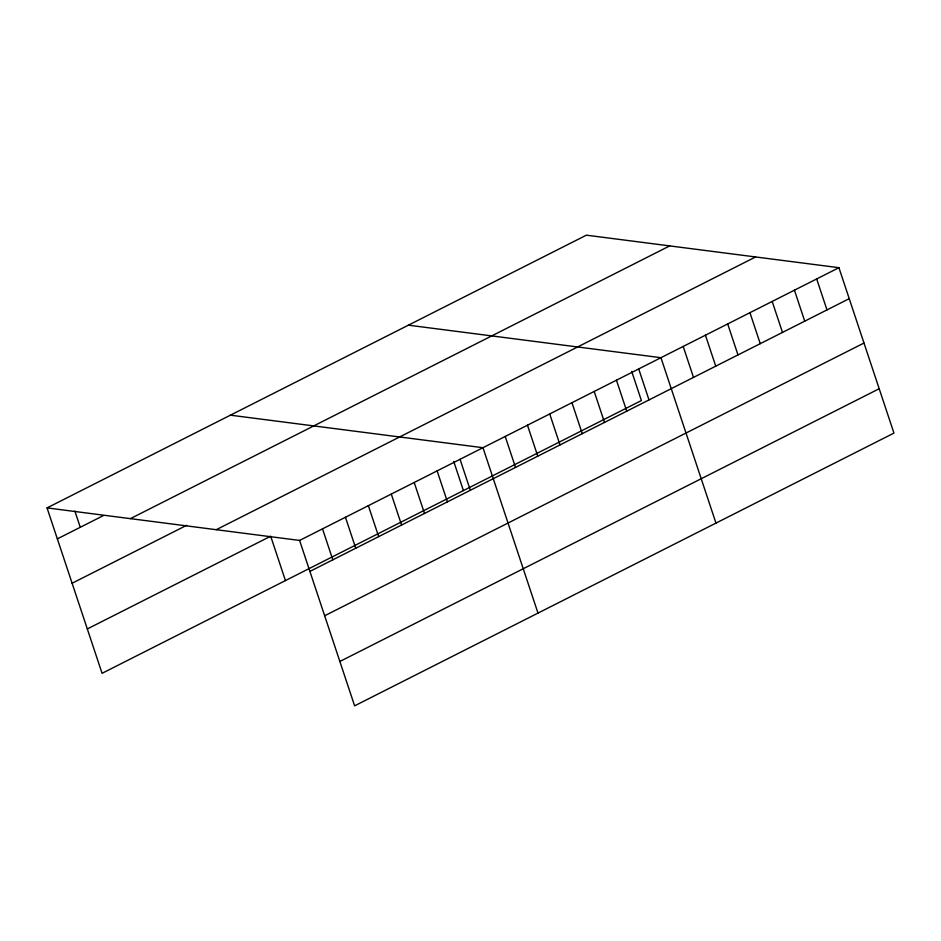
<?xml version="1.0" encoding="UTF-8"?>
<svg xmlns="http://www.w3.org/2000/svg" width="941" height="941" viewBox="0 0 941 941"><rect width="100%" height="100%" fill="white"/><g stroke="black" fill="none" stroke-linecap="round" stroke-linejoin="round"><path stroke-width="1.41" d="M47.05 507.905L586.384 235.168L838.925 267.691L893.95 433.095L354.616 705.832L299.603 540.44L47.05 507.905L102.075 673.309L641.397 400.56L631.717 371.448M57.354 538.875L103.192 515.692M130.387 518.644L669.721 245.895M72.104 583.244L186.718 525.278M216.254 529.701L755.588 256.964M87.313 628.941L270.69 536.217L285.441 580.573M299.603 540.44L838.925 267.691M309.895 571.41L849.229 298.662M324.657 615.767L863.991 343.03M339.866 661.476L879.188 388.727M408.406 325.174L660.947 357.698L715.972 523.102M230.427 415.181L482.968 447.704L537.993 613.097M816.682 278.948L826.986 309.918M794.439 290.193L804.731 321.163M772.185 301.449L782.489 332.42M749.942 312.694L760.246 343.665M727.687 323.951L737.991 354.922M705.444 335.196L715.748 366.167M683.201 346.453L693.505 377.423M638.704 368.954L649.008 399.925M616.449 380.199L626.753 411.17M594.206 391.456L604.51 422.427M571.963 402.701L582.267 433.672M549.709 413.946L560.013 444.928M527.466 425.203L537.77 456.173M505.223 436.448L515.515 467.43M460.043 459.29L470.347 490.273M453.738 461.455L463.419 490.567M437.13 470.888L447.434 501.859M414.205 482.474L424.509 513.445M391.28 494.072L401.584 525.043M368.366 505.658L378.67 536.629M345.441 517.256L355.745 548.227M322.516 528.842L332.82 559.813M74.904 511.128L80.279 527.289"/></g></svg>
